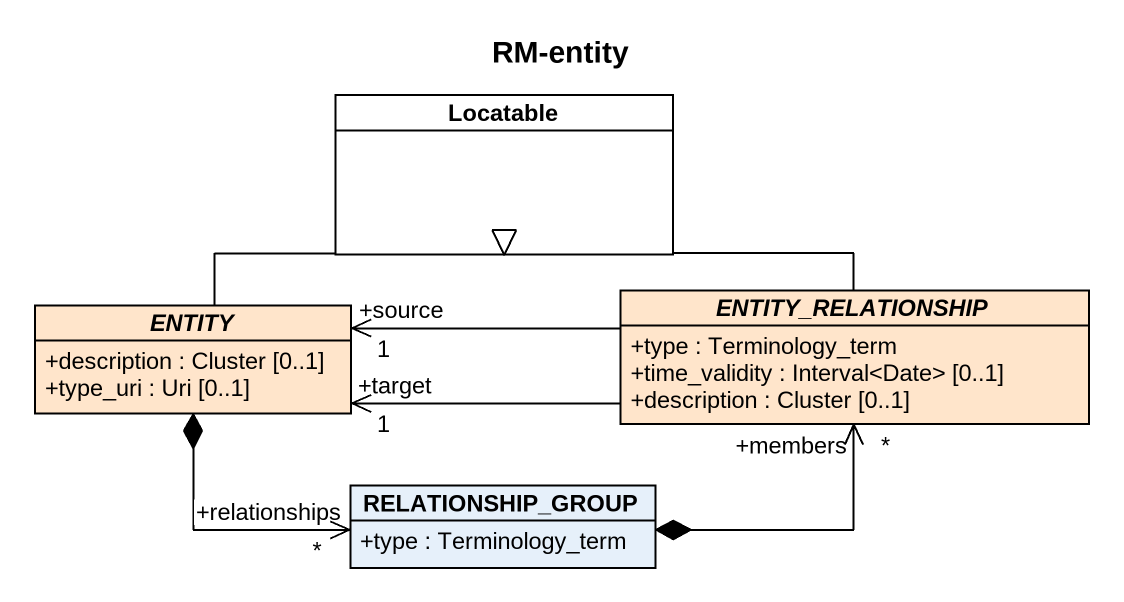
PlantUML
@startuml
title RM-entity
hide circle
hide empty members
skinparam classAttributeIconSize 0
class Locatable #FFFFFF
abstract class "ENTITY" as ENTITY_ #FFE5CB {
  +description : Cluster [0..1]
  +type_uri : Uri [0..1]
}
abstract class ENTITY_RELATIONSHIP #FFE5CB {
  +type : Terminology_term
  +time_validity : Interval<Date> [0..1]
  +description : Cluster [0..1]
}
class RELATIONSHIP_GROUP {
  +type : Terminology_term
}
ENTITY_ -right-|> Locatable
ENTITY_ "+source\n1" <-right- ENTITY_RELATIONSHIP
ENTITY_ "+target\n1" <-right- ENTITY_RELATIONSHIP
ENTITY_ *-right-> "+relationships\n*" RELATIONSHIP_GROUP
ENTITY_RELATIONSHIP -left-|> Locatable
RELATIONSHIP_GROUP *-right-> "+members\n*" ENTITY_RELATIONSHIP
@enduml
